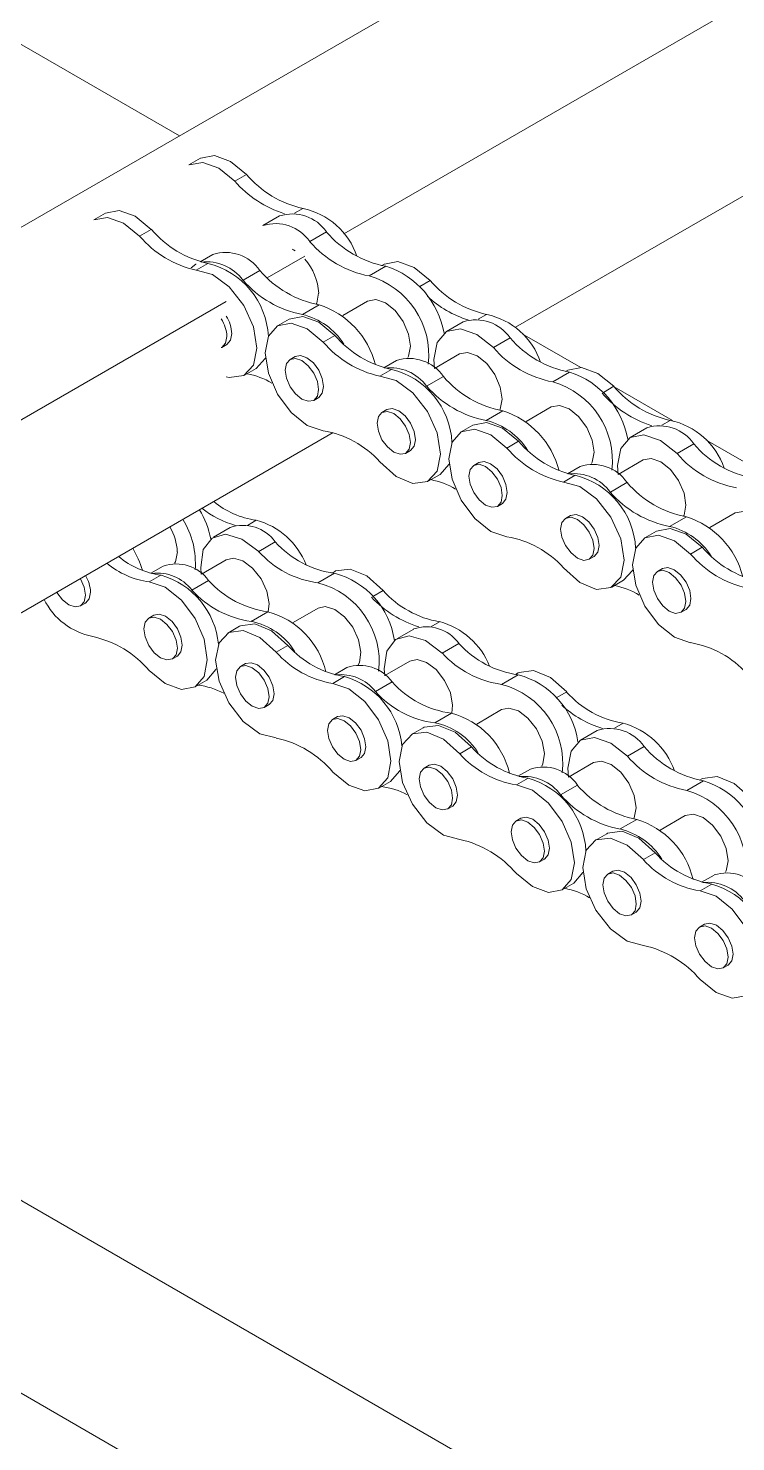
# Model space of a CAD drawing. Header units: millimetres. Extents: x 0 to 1189, y 0 to 841.
# Drawn here: x 278.9 to 284.89, y 685.45 to 697.42 of the extents above; entities that cross this region are included whole.
import ezdxf

# ---------------------------------------------------------------- set-up
doc = ezdxf.new("R2010")
doc.units = ezdxf.units.MM

msp = doc.modelspace()

# ---------------------------------------------------------------- linework, layer by layer
at = {"color": 7, "linetype": 'Continuous', "lineweight": 15}
for p, q in [((263.967, 705.873), (280.182, 696.512)), ((291.779, 703.207), (267.454, 689.165)), ((292.922, 702.234), (281.573, 695.683)), ((291.496, 699.778), (283.029, 694.89)), ((280.361, 696.323), (280.262, 696.266)), ((280.75, 696.186), (280.651, 696.129)), ((279.555, 695.857), (279.456, 695.8)), ((281.03, 695.834), (280.889, 695.752)), ((281.228, 695.897), (281.157, 695.856)), ((279.844, 695.663), (279.943, 695.72)), ((281.428, 695.698), (281.286, 695.616)), ((280.464, 695.507), (280.357, 695.446)), ((281.243, 695.492), (280.926, 695.309)), ((280.323, 695.375), (280.422, 695.432)), ((280.721, 695.29), (280.862, 695.371)), ((281.93, 695.408), (281.789, 695.326)), ((281.917, 695.425), (281.896, 695.413)), ((280.578, 695.108), (268.869, 688.348)), ((281.223, 694.999), (281.365, 695.081)), ((281.776, 695.113), (281.565, 694.99)), ((282.784, 694.999), (282.713, 694.958)), ((281.111, 694.959), (281.012, 694.902)), ((282.586, 694.936), (282.444, 694.854)), ((280.542, 694.72), (280.584, 694.745)), ((281.4, 694.765), (281.499, 694.822)), ((282.983, 694.8), (282.842, 694.718)), ((283.086, 694.836), (283.581, 694.549)), ((281.162, 694.642), (281.119, 694.618)), ((282.02, 694.609), (281.913, 694.548)), ((282.554, 694.664), (282.342, 694.541)), ((280.734, 694.485), (280.833, 694.542)), ((281.879, 694.477), (281.978, 694.534)), ((283.486, 694.51), (283.345, 694.428)), ((283.473, 694.527), (283.452, 694.515)), ((282.276, 694.392), (282.418, 694.473)), ((283.864, 694.387), (284.359, 694.1)), ((281.319, 694.271), (281.362, 694.296)), ((281.94, 694.193), (281.897, 694.169)), ((282.779, 694.101), (282.92, 694.183)), ((283.332, 694.215), (283.12, 694.092)), ((282.666, 694.061), (282.567, 694.004)), ((284.141, 694.038), (284, 693.956)), ((284.34, 694.101), (284.269, 694.06)), ((281.485, 693.998), (270.566, 687.695)), ((282.956, 693.867), (283.055, 693.924)), ((284.539, 693.902), (284.397, 693.82)), ((284.641, 693.938), (285.137, 693.651)), ((282.097, 693.822), (282.14, 693.847)), ((284.11, 693.766), (283.898, 693.643)), ((282.29, 693.587), (282.389, 693.644)), ((282.717, 693.744), (282.675, 693.72)), ((283.576, 693.711), (283.469, 693.649)), ((283.435, 693.579), (283.534, 693.636)), ((283.832, 693.494), (283.973, 693.575)), ((282.875, 693.373), (282.917, 693.398)), ((283.495, 693.295), (283.453, 693.271)), ((284.334, 693.203), (284.476, 693.285)), ((284.888, 693.317), (284.676, 693.194)), ((280.611, 693.193), (280.469, 693.111)), ((280.994, 693.072), (280.853, 692.99)), ((284.222, 693.163), (284.123, 693.106)), ((283.653, 692.924), (283.695, 692.949)), ((284.511, 692.969), (284.61, 693.026)), ((280.045, 692.866), (279.94, 692.806)), ((280.579, 692.921), (280.368, 692.799)), ((281.496, 692.806), (281.355, 692.724)), ((281.497, 692.822), (281.473, 692.808)), ((284.273, 692.846), (284.231, 692.822)), ((279.926, 692.733), (280.025, 692.79)), ((280.287, 692.663), (280.428, 692.745)), ((283.845, 692.689), (283.944, 692.746)), ((281.908, 692.66), (281.819, 692.609)), ((279.344, 692.529), (279.387, 692.553)), ((279.965, 692.451), (279.922, 692.426)), ((280.789, 692.398), (280.93, 692.48)), ((281.357, 692.51), (281.145, 692.388)), ((284.431, 692.475), (284.473, 692.5)), ((280.691, 692.357), (280.592, 692.299)), ((282.166, 692.333), (282.024, 692.251)), ((282.549, 692.212), (282.407, 692.13)), ((280.122, 692.08), (280.165, 692.104)), ((281.002, 692.137), (281.101, 692.195)), ((280.742, 692.04), (280.699, 692.015)), ((281.6, 692.006), (281.494, 691.946)), ((282.134, 692.061), (281.922, 691.939)), ((280.315, 691.844), (280.414, 691.901)), ((281.481, 691.873), (281.58, 691.93)), ((281.842, 691.803), (281.983, 691.885)), ((283.051, 691.946), (282.91, 691.864)), ((283.052, 691.962), (283.028, 691.948)), ((283.462, 691.8), (283.374, 691.749)), ((280.899, 691.669), (280.942, 691.693)), ((282.344, 691.538), (282.485, 691.62)), ((282.911, 691.65), (282.7, 691.528)), ((281.52, 691.591), (281.477, 691.566)), ((282.246, 691.497), (282.147, 691.439)), ((283.721, 691.473), (283.579, 691.391)), ((282.557, 691.277), (282.656, 691.335)), ((284.118, 691.337), (283.977, 691.255)), ((281.677, 691.22), (281.72, 691.244)), ((282.297, 691.18), (282.254, 691.155)), ((283.155, 691.146), (283.049, 691.086)), ((283.689, 691.201), (283.477, 691.079)), ((281.87, 690.984), (281.969, 691.041)), ((283.036, 691.013), (283.135, 691.07)), ((283.411, 690.929), (283.553, 691.01)), ((284.621, 691.047), (284.48, 690.965)), ((284.608, 691.064), (284.587, 691.052)), ((282.454, 690.809), (282.497, 690.833)), ((283.075, 690.731), (283.032, 690.706)), ((283.914, 690.639), (284.055, 690.72)), ((284.467, 690.752), (284.255, 690.63)), ((283.801, 690.598), (283.702, 690.541)), ((284.113, 690.379), (284.212, 690.436)), ((283.232, 690.36), (283.275, 690.384)), ((283.425, 690.124), (283.524, 690.181)), ((283.852, 690.282), (283.81, 690.257)), ((284.592, 690.115), (284.691, 690.172)), ((284.711, 690.248), (284.605, 690.187)), ((274.525, 689.981), (294.283, 678.575)), ((284.01, 689.911), (284.052, 689.935)), ((284.63, 689.833), (284.588, 689.808)), ((284.788, 689.462), (284.83, 689.486)), ((273.111, 689.164), (287.706, 680.739))]:
    msp.add_line(p, q, dxfattribs=at)
at = {"color": 8, "linetype": 'Continuous', "lineweight": 15}
for p, q in [((282.305, 695.288), (282.217, 695.237)), ((283.861, 694.39), (283.773, 694.339)), ((280.832, 693.255), (280.757, 693.212)), ((282.386, 692.395), (282.312, 692.352)), ((283.941, 691.535), (283.867, 691.492))]:
    msp.add_line(p, q, dxfattribs=at)
at = {"color": 7, "linetype": 'Continuous', "lineweight": 15, "flags": 128}
for points in [[(280.262, 696.266), (280.263, 696.266), (280.379, 696.288), (280.515, 696.239), (280.651, 696.129)], [(280.361, 696.323), (280.362, 696.323), (280.478, 696.345), (280.614, 696.296), (280.75, 696.186)], [(279.456, 695.8), (279.457, 695.801), (279.573, 695.822), (279.709, 695.774), (279.844, 695.663)], [(279.555, 695.857), (279.556, 695.858), (279.672, 695.879), (279.808, 695.831), (279.943, 695.72)], [(281.161, 695.539), (281.149, 695.547), (281.136, 695.553)], [(281.917, 695.425), (281.918, 695.425), (282.033, 695.447), (282.169, 695.398), (282.305, 695.288)], [(280.282, 695.393), (280.322, 695.425), (280.323, 695.426)], [(280.323, 695.375), (280.462, 695.339), (280.604, 695.233), (280.726, 695.076), (280.808, 694.893), (280.838, 694.714), (280.808, 694.569), (280.726, 694.481), (280.604, 694.465), (280.578, 694.47)], [(281.339, 695.085), (281.345, 695.095), (281.361, 695.179)], [(282.139, 694.73), (282.122, 694.833), (282.076, 694.939), (282.008, 695.032), (281.926, 695.098), (281.845, 695.126), (281.776, 695.113)], [(281.111, 694.959), (281.112, 694.96), (281.227, 694.981), (281.363, 694.933), (281.499, 694.822)], [(281.4, 694.014), (281.264, 694.059), (281.128, 694.168), (281.013, 694.323), (280.935, 694.501), (280.908, 694.673), (280.935, 694.815), (281.013, 694.903), (281.128, 694.924), (281.264, 694.876), (281.4, 694.765)], [(282.342, 694.541), (282.337, 694.616), (282.364, 694.762), (282.443, 694.854), (282.562, 694.878), (282.702, 694.83), (282.842, 694.718)], [(280.536, 694.718), (280.542, 694.72), (280.572, 694.756), (280.583, 694.812)], [(280.625, 694.837), (280.615, 694.78), (280.584, 694.745), (280.584, 694.745)], [(282.116, 694.634), (282.122, 694.646), (282.139, 694.73)], [(280.91, 694.631), (280.907, 694.626), (280.833, 694.542)], [(281.361, 694.363), (281.35, 694.432), (281.319, 694.502), (281.273, 694.564), (281.219, 694.608), (281.165, 694.627), (281.119, 694.618), (281.089, 694.583), (281.078, 694.526), (281.089, 694.458), (281.119, 694.387), (281.165, 694.325), (281.219, 694.281), (281.273, 694.263), (281.319, 694.271), (281.35, 694.307), (281.361, 694.363)], [(281.162, 694.642), (281.208, 694.651), (281.262, 694.632), (281.316, 694.589), (281.362, 694.527), (281.392, 694.456), (281.403, 694.388), (281.392, 694.331), (281.362, 694.296), (281.362, 694.296)], [(282.916, 694.281), (282.9, 694.384), (282.854, 694.49), (282.785, 694.583), (282.704, 694.649), (282.623, 694.677), (282.554, 694.664)], [(283.473, 694.527), (283.473, 694.527), (283.589, 694.549), (283.725, 694.5), (283.861, 694.39)], [(281.879, 694.477), (282.017, 694.44), (282.159, 694.335), (282.282, 694.178), (282.364, 693.995), (282.393, 693.816), (282.364, 693.671), (282.282, 693.583), (282.159, 693.567), (282.017, 693.626), (281.879, 693.749)], [(282.895, 694.187), (282.9, 694.197), (282.916, 694.281)], [(282.139, 693.914), (282.128, 693.983), (282.097, 694.053), (282.051, 694.115), (281.997, 694.159), (281.943, 694.178), (281.897, 694.169), (281.867, 694.134), (281.856, 694.077), (281.867, 694.009), (281.897, 693.938), (281.943, 693.876), (281.997, 693.832), (282.051, 693.814), (282.097, 693.822), (282.128, 693.858), (282.139, 693.914)], [(281.94, 694.193), (281.985, 694.202), (282.04, 694.183), (282.094, 694.14), (282.14, 694.078), (282.17, 694.007), (282.181, 693.938)], [(283.694, 693.832), (283.678, 693.935), (283.632, 694.041), (283.563, 694.134), (283.482, 694.2), (283.401, 694.228), (283.332, 694.215)], [(282.956, 693.116), (282.82, 693.161), (282.684, 693.27), (282.568, 693.425), (282.491, 693.603), (282.464, 693.775), (282.491, 693.916), (282.568, 694.005), (282.684, 694.026), (282.82, 693.978), (282.956, 693.867)], [(282.666, 694.061), (282.667, 694.062), (282.783, 694.083), (282.919, 694.035), (283.055, 693.924)], [(282.181, 693.938), (282.17, 693.882), (282.14, 693.847), (282.14, 693.847)], [(283.898, 693.643), (283.892, 693.718), (283.92, 693.864), (283.999, 693.956), (284.117, 693.979), (284.257, 693.932), (284.397, 693.82)], [(283.672, 693.736), (283.678, 693.748), (283.694, 693.832)], [(284.472, 693.383), (284.456, 693.486), (284.41, 693.592), (284.341, 693.685), (284.26, 693.751), (284.179, 693.779), (284.11, 693.766)], [(282.466, 693.733), (282.463, 693.728), (282.389, 693.644)], [(282.916, 693.465), (282.906, 693.534), (282.875, 693.604), (282.829, 693.666), (282.775, 693.71), (282.721, 693.729), (282.675, 693.72), (282.644, 693.685), (282.634, 693.628), (282.644, 693.56), (282.675, 693.489), (282.721, 693.427), (282.775, 693.383), (282.829, 693.365), (282.875, 693.373), (282.906, 693.409), (282.916, 693.465)], [(282.717, 693.744), (282.763, 693.753), (282.817, 693.734), (282.872, 693.691), (282.917, 693.629), (282.948, 693.558), (282.959, 693.489), (282.948, 693.433), (282.917, 693.398), (282.917, 693.398)], [(283.435, 693.579), (283.573, 693.542), (283.715, 693.437), (283.837, 693.28), (283.92, 693.097), (283.949, 692.918), (283.92, 692.773), (283.837, 692.685), (283.715, 692.669), (283.573, 692.727), (283.435, 692.851)], [(283.495, 693.295), (283.541, 693.304), (283.595, 693.285), (283.649, 693.242), (283.695, 693.18), (283.726, 693.109), (283.737, 693.04)], [(284.451, 693.289), (284.456, 693.299), (284.472, 693.383)], [(285.25, 692.934), (285.234, 693.037), (285.188, 693.143), (285.119, 693.236), (285.038, 693.302), (284.957, 693.33), (284.888, 693.317)], [(283.694, 693.016), (283.683, 693.085), (283.653, 693.155), (283.607, 693.217), (283.553, 693.261), (283.499, 693.28), (283.453, 693.271), (283.422, 693.236), (283.411, 693.179), (283.422, 693.111), (283.453, 693.04), (283.499, 692.978), (283.553, 692.934), (283.607, 692.915), (283.653, 692.924), (283.683, 692.96), (283.694, 693.016)], [(284.222, 693.163), (284.223, 693.164), (284.339, 693.185), (284.475, 693.137), (284.61, 693.026)], [(280.853, 692.99), (280.711, 693.096), (280.573, 693.136), (280.458, 693.104), (280.384, 693.006), (280.362, 692.855), (280.367, 692.798)], [(284.511, 692.217), (284.376, 692.263), (284.24, 692.372), (284.124, 692.527), (284.047, 692.705), (284.02, 692.877), (284.047, 693.018), (284.124, 693.107), (284.24, 693.128), (284.376, 693.08), (284.511, 692.969)], [(280.164, 692.988), (280.148, 692.903), (280.141, 692.891)], [(280.934, 692.479), (280.941, 692.549), (280.922, 692.653), (280.873, 692.758), (280.802, 692.849), (280.72, 692.911), (280.64, 692.935), (280.579, 692.921)], [(283.737, 693.04), (283.726, 692.984), (283.695, 692.949), (283.695, 692.949)], [(281.908, 692.66), (281.769, 692.783), (281.627, 692.842), (281.505, 692.826), (281.497, 692.822)], [(284.021, 692.835), (284.019, 692.83), (283.944, 692.746)], [(284.472, 692.567), (284.461, 692.636), (284.431, 692.706), (284.385, 692.768), (284.331, 692.812), (284.277, 692.831), (284.231, 692.822), (284.2, 692.786), (284.189, 692.73), (284.2, 692.662), (284.231, 692.591), (284.277, 692.529), (284.331, 692.485), (284.385, 692.466), (284.431, 692.475), (284.461, 692.511), (284.472, 692.567)], [(284.273, 692.846), (284.319, 692.855), (284.373, 692.836), (284.427, 692.793), (284.473, 692.731), (284.504, 692.66), (284.514, 692.591), (284.504, 692.535), (284.473, 692.5), (284.473, 692.5)], [(279.343, 692.762), (279.344, 692.76), (279.375, 692.689), (279.386, 692.62), (279.375, 692.564), (279.344, 692.529), (279.299, 692.52), (279.244, 692.539), (279.19, 692.582), (279.144, 692.644), (279.143, 692.647)], [(279.926, 691.981), (280.062, 691.871), (280.198, 691.822), (280.314, 691.844), (280.391, 691.932), (280.418, 692.073), (280.391, 692.246), (280.314, 692.423), (280.198, 692.578), (280.062, 692.687), (279.926, 692.733)], [(279.387, 692.553), (279.387, 692.553), (279.418, 692.588), (279.428, 692.645)], [(280.206, 692.196), (280.195, 692.264), (280.165, 692.335), (280.119, 692.397), (280.065, 692.441), (280.011, 692.459), (279.965, 692.451)], [(281.357, 692.51), (281.417, 692.524), (281.498, 692.5), (281.579, 692.438), (281.65, 692.348), (281.699, 692.242), (281.718, 692.138)], [(279.881, 692.334), (279.892, 692.391), (279.922, 692.426), (279.968, 692.435), (280.022, 692.416), (280.076, 692.372), (280.122, 692.311), (280.153, 692.24), (280.164, 692.171), (280.153, 692.115), (280.122, 692.08), (280.076, 692.071), (280.022, 692.09), (279.968, 692.133), (279.922, 692.195), (279.892, 692.266), (279.881, 692.334)], [(281.101, 692.195), (280.963, 692.318), (280.821, 692.377), (280.699, 692.361), (280.691, 692.357)], [(281.002, 692.137), (280.864, 692.261), (280.722, 692.32), (280.6, 692.304), (280.517, 692.216), (280.488, 692.07), (280.517, 691.892), (280.6, 691.708), (280.722, 691.551), (280.864, 691.446), (281.002, 691.41)], [(282.407, 692.13), (282.266, 692.236), (282.128, 692.276), (282.013, 692.244), (281.939, 692.146), (281.917, 691.995), (281.922, 691.938)], [(280.165, 692.104), (280.165, 692.104), (280.195, 692.139), (280.206, 692.196)], [(281.718, 692.138), (281.706, 692.051), (281.696, 692.031)], [(280.414, 691.901), (280.49, 691.989), (280.494, 691.997)], [(280.658, 691.924), (280.669, 691.98), (280.699, 692.015), (280.745, 692.024), (280.799, 692.005), (280.854, 691.962), (280.899, 691.9), (280.93, 691.829), (280.941, 691.76), (280.93, 691.704), (280.899, 691.669), (280.854, 691.66), (280.799, 691.679), (280.745, 691.722), (280.699, 691.784), (280.669, 691.855), (280.658, 691.924)], [(280.983, 691.785), (280.972, 691.853), (280.942, 691.924), (280.896, 691.986), (280.842, 692.03), (280.788, 692.048), (280.742, 692.04)], [(282.489, 691.619), (282.496, 691.689), (282.477, 691.793), (282.428, 691.898), (282.357, 691.989), (282.275, 692.051), (282.195, 692.075), (282.134, 692.061)], [(283.462, 691.8), (283.324, 691.923), (283.182, 691.982), (283.06, 691.966), (283.052, 691.962)], [(281.481, 691.121), (281.617, 691.011), (281.753, 690.962), (281.869, 690.984), (281.946, 691.072), (281.973, 691.213), (281.946, 691.386), (281.869, 691.563), (281.753, 691.718), (281.617, 691.827), (281.481, 691.873)], [(280.942, 691.693), (280.942, 691.693), (280.972, 691.728), (280.983, 691.785)], [(282.911, 691.65), (282.972, 691.664), (283.053, 691.64), (283.134, 691.578), (283.205, 691.488), (283.254, 691.382), (283.273, 691.278)], [(281.436, 691.474), (281.447, 691.531), (281.477, 691.566), (281.523, 691.575), (281.577, 691.556), (281.631, 691.512), (281.677, 691.451), (281.708, 691.38), (281.719, 691.311), (281.708, 691.255), (281.677, 691.22), (281.631, 691.211), (281.577, 691.23), (281.523, 691.273), (281.477, 691.335), (281.447, 691.406), (281.436, 691.474)], [(281.761, 691.336), (281.75, 691.404), (281.72, 691.475), (281.674, 691.537), (281.62, 691.581), (281.566, 691.599), (281.52, 691.591)], [(282.656, 691.335), (282.518, 691.458), (282.376, 691.517), (282.254, 691.501), (282.246, 691.497)], [(282.557, 691.277), (282.419, 691.401), (282.277, 691.46), (282.155, 691.444), (282.072, 691.356), (282.043, 691.21), (282.072, 691.032), (282.155, 690.848), (282.277, 690.691), (282.419, 690.586), (282.557, 690.55)], [(283.977, 691.255), (283.837, 691.367), (283.697, 691.415), (283.578, 691.391), (283.499, 691.299), (283.472, 691.153), (283.477, 691.078)], [(281.72, 691.244), (281.72, 691.244), (281.75, 691.279), (281.761, 691.336)], [(283.273, 691.278), (283.261, 691.191), (283.251, 691.171)], [(281.969, 691.041), (282.045, 691.129), (282.049, 691.137)], [(282.213, 691.064), (282.224, 691.12), (282.254, 691.155), (282.3, 691.164), (282.354, 691.145), (282.408, 691.102), (282.454, 691.04), (282.485, 690.969), (282.496, 690.9), (282.485, 690.844), (282.454, 690.809), (282.408, 690.8), (282.354, 690.819), (282.3, 690.862), (282.254, 690.924), (282.224, 690.995), (282.213, 691.064)], [(282.538, 690.925), (282.527, 690.993), (282.497, 691.064), (282.451, 691.126), (282.397, 691.17), (282.343, 691.188), (282.297, 691.18)], [(284.051, 690.819), (284.035, 690.922), (283.989, 691.028), (283.92, 691.121), (283.839, 691.186), (283.758, 691.214), (283.689, 691.201)], [(283.036, 690.261), (283.172, 690.151), (283.308, 690.102), (283.424, 690.124), (283.501, 690.212), (283.528, 690.353), (283.501, 690.526), (283.424, 690.703), (283.308, 690.858), (283.172, 690.967), (283.036, 691.013)], [(285.018, 690.902), (284.88, 691.025), (284.738, 691.084), (284.616, 691.068), (284.608, 691.064)], [(282.497, 690.833), (282.497, 690.833), (282.527, 690.868), (282.538, 690.925)], [(284.03, 690.724), (284.035, 690.734), (284.051, 690.819)], [(282.991, 690.614), (283.002, 690.671), (283.032, 690.706), (283.078, 690.715), (283.132, 690.696), (283.186, 690.652), (283.232, 690.591), (283.263, 690.52), (283.274, 690.451), (283.263, 690.395), (283.232, 690.36), (283.186, 690.351), (283.132, 690.37), (283.078, 690.413), (283.032, 690.475), (283.002, 690.546), (282.991, 690.614)], [(283.316, 690.476), (283.305, 690.544), (283.275, 690.615), (283.229, 690.677), (283.175, 690.721), (283.12, 690.739), (283.075, 690.731)], [(284.467, 690.752), (284.536, 690.765), (284.617, 690.737), (284.698, 690.671), (284.767, 690.579), (284.813, 690.473), (284.829, 690.37)], [(284.113, 690.379), (283.975, 690.503), (283.833, 690.562), (283.71, 690.546), (283.628, 690.458), (283.599, 690.312), (283.628, 690.133), (283.71, 689.95), (283.833, 689.793), (283.975, 689.688), (284.113, 689.652)], [(284.212, 690.436), (284.074, 690.56), (283.932, 690.619), (283.809, 690.603), (283.801, 690.598)], [(283.275, 690.384), (283.275, 690.384), (283.305, 690.419), (283.316, 690.476)], [(284.094, 690.027), (284.083, 690.095), (284.052, 690.166), (284.007, 690.228), (283.952, 690.272), (283.898, 690.29), (283.852, 690.282)], [(284.829, 690.37), (284.813, 690.285), (284.807, 690.273)], [(283.524, 690.181), (283.6, 690.269), (283.601, 690.271)], [(283.769, 690.165), (283.779, 690.222), (283.81, 690.257), (283.856, 690.266), (283.91, 690.247), (283.964, 690.203), (284.01, 690.142), (284.041, 690.071), (284.051, 690.002), (284.041, 689.946), (284.01, 689.911), (283.964, 689.902), (283.91, 689.921), (283.856, 689.964), (283.81, 690.026), (283.779, 690.097), (283.769, 690.165)], [(284.592, 689.363), (284.728, 689.253), (284.864, 689.204), (284.979, 689.226), (285.057, 689.314), (285.084, 689.455), (285.057, 689.628), (284.979, 689.805), (284.864, 689.96), (284.728, 690.069), (284.592, 690.115)], [(284.052, 689.935), (284.052, 689.935), (284.083, 689.97), (284.094, 690.027)], [(284.546, 689.716), (284.557, 689.773), (284.588, 689.808), (284.634, 689.817), (284.688, 689.798), (284.742, 689.754), (284.788, 689.693), (284.818, 689.622), (284.829, 689.553), (284.818, 689.497), (284.788, 689.462), (284.742, 689.453), (284.688, 689.472), (284.634, 689.515), (284.588, 689.577), (284.557, 689.648), (284.546, 689.716)], [(284.872, 689.578), (284.861, 689.646), (284.83, 689.717), (284.784, 689.779), (284.73, 689.823), (284.676, 689.841), (284.63, 689.833)], [(284.83, 689.486), (284.83, 689.486), (284.861, 689.521), (284.872, 689.578)]]:
    msp.add_lwpolyline(points, dxfattribs=at)
at = {"color": 7, "linetype": 'Continuous', "lineweight": 15}
for centre, radius, start, end in [((281.416, 696.75), 0.873, 220.254, 257.6142), ((281.344, 696.726), 0.915, 220.7302, 252.764), ((281.138, 695.499), 0.352, 34.4263, 107.8013), ((281.103, 695.295), 0.615, 18.7416, 78.2344), ((280.61, 696.284), 0.873, 220.254, 257.6142), ((280.996, 695.417), 0.352, 34.4263, 107.8013), ((282.094, 696.272), 0.88, 220.742, 259.2634), ((280.511, 696.227), 0.873, 220.254, 257.6142), ((281.953, 696.19), 0.88, 220.742, 259.2634), ((280.412, 695.065), 0.381, 36.1342, 97.0233), ((280.572, 695.173), 0.352, 34.4263, 107.8013), ((280.894, 695.156), 0.468, 2.8928, 41.6984), ((280.264, 694.779), 0.672, 2.9298, 76.3308), ((281.529, 695.946), 0.88, 220.742, 259.2634), ((281.595, 694.654), 0.699, 353.6974, 73.8956), ((281.711, 694.72), 0.722, 9.5578, 72.3174), ((281.387, 695.864), 0.88, 220.742, 259.2634), ((282.971, 695.852), 0.873, 220.254, 257.6142), ((281.146, 694.397), 0.718, 14.1854, 72.2988), ((282.86, 695.747), 0.827, 225.7503, 253.77), ((280.28, 694.798), 0.304, 2.6532, 32.4896), ((280.322, 694.822), 0.304, 2.6532, 32.4896), ((281.088, 694.438), 0.577, 32.3041, 76.4301), ((282.659, 694.397), 0.615, 18.7416, 78.2344), ((282.693, 694.601), 0.352, 34.4263, 107.8013), ((282.066, 695.329), 0.873, 220.254, 257.6142), ((282.165, 695.386), 0.873, 220.254, 257.6142), ((283.65, 695.374), 0.88, 220.742, 259.2634), ((282.128, 694.274), 0.352, 34.4263, 107.8013), ((283.508, 695.292), 0.88, 220.742, 259.2634), ((280.624, 693.837), 0.673, 59.5384, 78.8477), ((281.968, 694.167), 0.381, 36.1342, 97.0233), ((281.819, 693.881), 0.672, 2.9304, 76.3301), ((283.267, 693.822), 0.722, 9.5562, 72.3188), ((282.943, 694.966), 0.88, 220.742, 259.2634), ((283.084, 695.047), 0.88, 220.742, 259.2634), ((283.151, 693.756), 0.699, 353.6974, 73.8956), ((284.527, 694.954), 0.873, 220.254, 257.6142), ((284.455, 694.93), 0.915, 220.7303, 252.764), ((282.702, 693.499), 0.718, 14.1854, 72.2988), ((281.266, 693.205), 0.82, 41.5948, 80.5948), ((282.643, 693.54), 0.577, 32.3041, 76.4301), ((284.249, 693.703), 0.352, 34.4261, 107.8017), ((284.214, 693.499), 0.615, 18.7414, 78.2345), ((283.721, 694.488), 0.873, 220.254, 257.6142), ((285.205, 694.476), 0.88, 220.7421, 259.2633), ((283.622, 694.431), 0.873, 220.254, 257.6142), ((285.064, 694.394), 0.88, 220.7421, 259.2633), ((283.524, 693.269), 0.381, 36.134, 97.0237), ((283.683, 693.376), 0.352, 34.4261, 107.8017), ((282.18, 692.939), 0.673, 59.5384, 78.8477), ((283.375, 692.983), 0.672, 2.9307, 76.3299), ((284.64, 694.149), 0.88, 220.7421, 259.2633), ((280.928, 693.961), 0.712, 230.1834, 262.2378), ((284.498, 694.068), 0.88, 220.7421, 259.2633), ((279.631, 692.921), 0.836, 12.1716, 30.4576), ((280.867, 693.971), 0.788, 231.1485, 254.4428), ((284.258, 692.601), 0.718, 14.1853, 72.2986), ((279.712, 692.967), 0.452, 2.5759, 30.8843), ((279.612, 692.89), 0.705, 355.5624, 31.9616), ((280.72, 692.874), 0.338, 35.9069, 108.9399), ((280.666, 692.644), 0.634, 21.6347, 74.8105), ((284.199, 692.642), 0.577, 32.3034, 76.4306), ((281.608, 693.625), 0.827, 222.0381, 262.2195), ((282.822, 692.307), 0.82, 41.5947, 80.5948), ((280.122, 693.495), 0.712, 230.1834, 262.2378), ((279.042, 692.583), 0.862, 16.7021, 30.312), ((281.467, 693.544), 0.827, 222.0381, 262.2195), ((285.178, 693.533), 0.873, 220.2538, 257.6144), ((285.277, 693.59), 0.873, 220.2538, 257.6144), ((280.023, 693.438), 0.712, 230.1834, 262.2378), ((279.996, 692.439), 0.368, 37.7193, 97.3857), ((280.155, 692.547), 0.338, 35.9069, 108.9399), ((281.319, 692.138), 0.691, 8.2265, 75.1423), ((279.127, 692.631), 0.302, 2.5873, 31.0515), ((279.839, 692.14), 0.676, 5.405, 73.965), ((281.042, 693.299), 0.827, 222.0381, 262.2195), ((281.183, 692.055), 0.691, 353.3672, 75.6276), ((283.736, 692.041), 0.673, 59.5392, 78.8465), ((279.56, 692.845), 0.586, 206.367, 258.9029), ((280.901, 693.217), 0.827, 222.0381, 262.2195), ((282.478, 693.227), 0.915, 222.9826, 253.022), ((282.52, 693.204), 0.82, 221.5941, 260.595), ((280.756, 691.819), 0.683, 12.814, 75.2112), ((280.682, 691.851), 0.558, 31.3529, 78.9042), ((282.275, 692.014), 0.338, 35.9068, 108.9401), ((282.22, 691.784), 0.634, 21.6357, 74.8095), ((279.26, 691.417), 0.873, 40.253, 77.6153), ((283.163, 692.765), 0.827, 222.0378, 262.2198), ((284.377, 691.409), 0.82, 41.5945, 80.595), ((281.615, 692.681), 0.82, 221.5941, 260.595), ((281.714, 692.739), 0.82, 221.5941, 260.595), ((283.022, 692.684), 0.827, 222.0378, 262.2198), ((281.71, 691.687), 0.338, 35.9068, 108.9401), ((280.263, 691.243), 0.62, 61.6759, 82.9618), ((281.551, 691.579), 0.368, 37.7192, 97.3858), ((281.394, 691.28), 0.676, 5.4049, 73.9649), ((282.597, 692.439), 0.827, 222.0378, 262.2198), ((282.738, 691.195), 0.691, 353.3673, 75.6278), ((282.874, 691.278), 0.691, 8.2267, 75.1424), ((282.456, 692.357), 0.827, 222.0378, 262.2198), ((284.075, 692.344), 0.82, 221.5939, 260.5952), ((282.311, 690.959), 0.683, 12.766, 75.2128), ((284.018, 692.334), 0.88, 227.1591, 253.3337), ((282.237, 690.991), 0.558, 31.353, 78.9041), ((283.828, 691.138), 0.352, 34.4271, 107.8011), ((283.772, 690.917), 0.641, 19.5686, 74.6683), ((280.815, 690.557), 0.873, 40.253, 77.6153), ((283.17, 691.821), 0.82, 221.5939, 260.5952), ((283.269, 691.879), 0.82, 221.5939, 260.5952), ((284.643, 691.83), 0.88, 220.741, 259.2644), ((284.785, 691.911), 0.88, 220.741, 259.2644), ((283.263, 690.812), 0.352, 34.4271, 107.8011), ((283.102, 690.702), 0.383, 36.2204, 96.4943), ((282.949, 690.419), 0.677, 2.827, 74.0126), ((284.219, 691.585), 0.88, 220.741, 259.2644), ((284.416, 690.371), 0.706, 8.7774, 73.0976), ((281.818, 690.383), 0.62, 61.6752, 82.963), ((284.078, 691.503), 0.88, 220.741, 259.2644), ((284.286, 690.294), 0.699, 353.6978, 73.8952), ((283.852, 690.05), 0.7, 13.3817, 73.1023), ((282.37, 689.697), 0.873, 40.2528, 77.6154), ((283.778, 690.076), 0.579, 31.9886, 76.3983), ((284.825, 690.981), 0.82, 221.5941, 260.595), ((284.726, 690.923), 0.82, 221.5941, 260.595), ((284.658, 689.804), 0.383, 36.2203, 96.4945), ((284.504, 689.521), 0.677, 2.8277, 74.0119), ((284.818, 689.914), 0.352, 34.4271, 107.8014), ((283.315, 689.476), 0.673, 59.5349, 78.8512), ((283.926, 688.799), 0.873, 40.253, 77.6153)]:
    msp.add_arc(centre, radius, start, end, dxfattribs=at)

doc.saveas('drawing.dxf')
